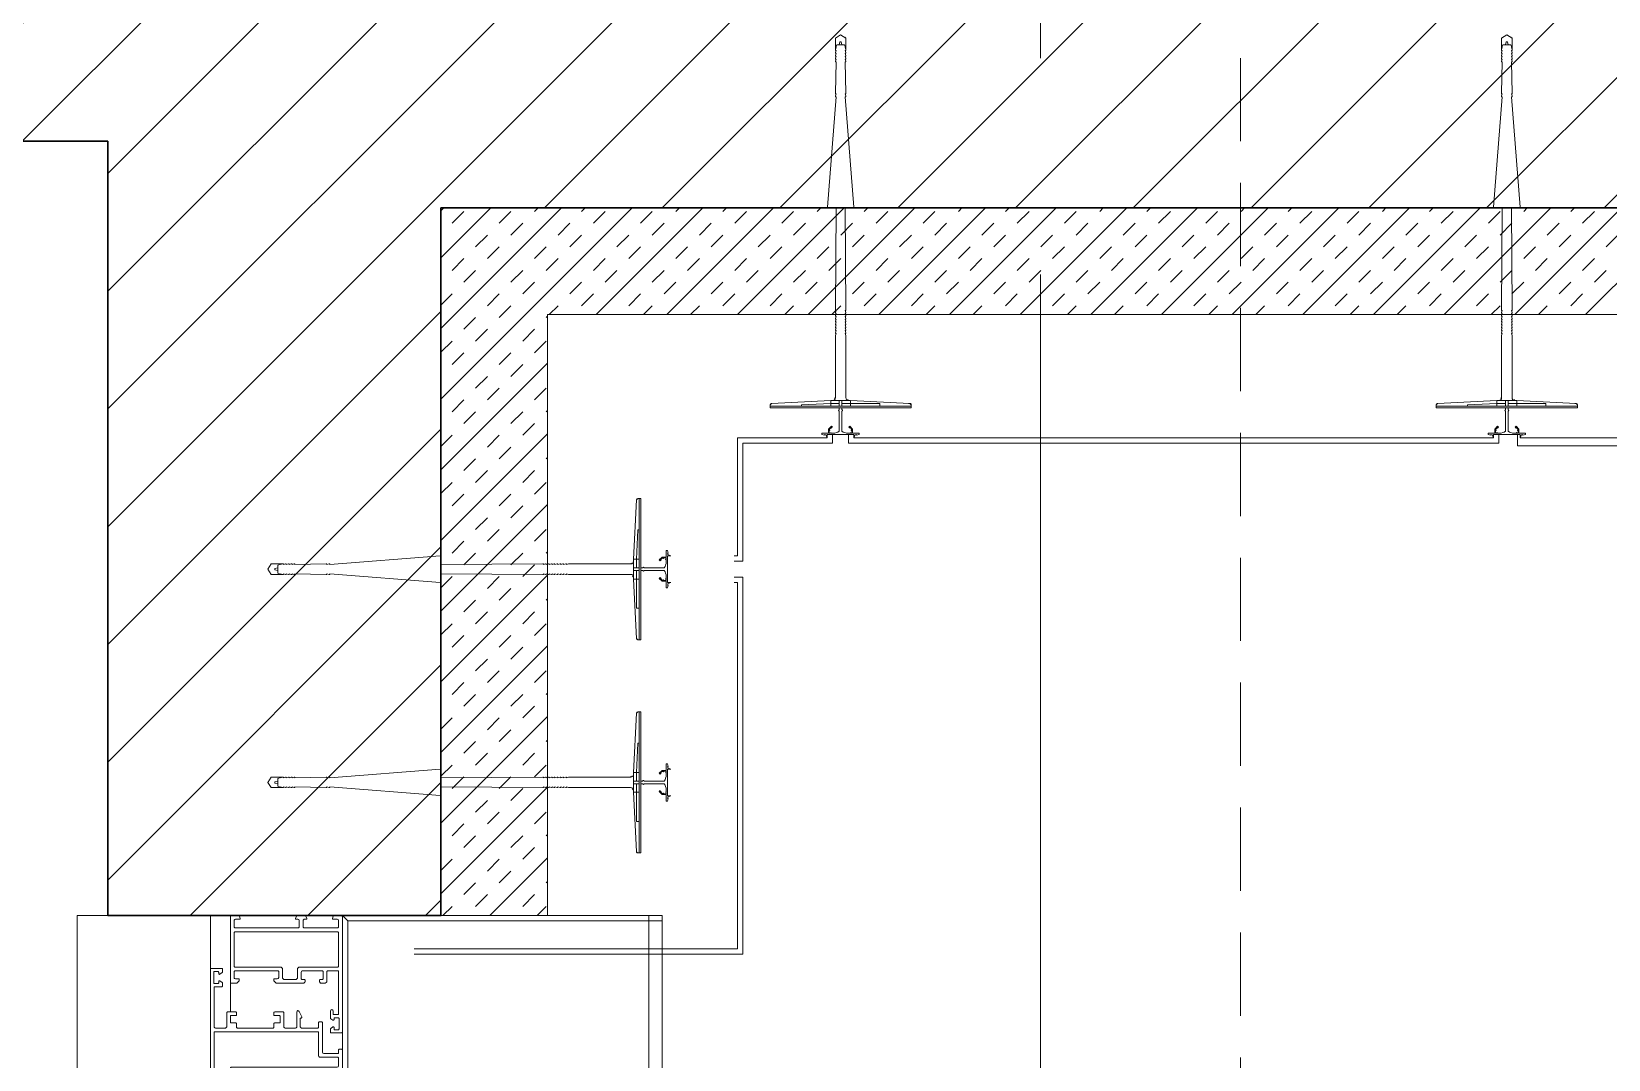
# Model space of a CAD drawing. Header units: centimetres. Extents: x 92587 to 105438, y -55119 to -48334.
# Drawn here: x 95438.4 to 95556.7, y -51681.3 to -51604.1 of the extents above; entities that cross this region are included whole.
import ezdxf

# ---------------------------------------------------------------- set-up
doc = ezdxf.new("R2010")
doc.units = ezdxf.units.CM
doc.header["$LTSCALE"] = 50
doc.header["$MEASUREMENT"] = 0
for name, pattern in [('AUSGEZOGEN', [0]), ('AXES', [2, 1.25, -0.25, 0.25, -0.25]), ('CACHE', [0.375, 0.25, -0.125]), ('CORNER', [20, 0, -20])]:
    doc.linetypes.add(name, pattern=pattern)
doc.layers.get('0').update_dxf_attribs({"color": 8})
doc.layers.add('AXES', color=10, linetype='AXES')
for name, color, linetype, lineweight in [('BETON CACHE', 4, 'CACHE', 5), ('ISOLATION', 252, 'Continuous', 0), ('MACONNERIE COUPE', 7, 'Continuous', 30), ('MACONNERIE HACHURE', 253, 'Continuous', 13), ('WD_Corner', 154, 'Continuous', 5), ('WD_Dowel', 154, 'Continuous', 5), ('WD_Text_Legende', 154, 'AUSGEZOGEN', 5), ('WINDOWS', 21, 'Continuous', 5)]:
    doc.layers.add(name, color=color, linetype=linetype, lineweight=lineweight)
doc.layers.add('WD_Assist1', color=6, linetype='CORNER', lineweight=0, plot=False)

# ---------------------------------------------------------------- blocks, each defined once
blk = doc.blocks.new('A$C1cd8c289')
at = {"layer": 'AXES', "lineweight": 5, "ltscale": 1.3}
blk.add_line((805, 1580), (805, -1344.97), dxfattribs=at)
blk = doc.blocks.new('DRITARE POS 1')
at = {"layer": 'WINDOWS', "color": 165, "linetype": 'CACHE'}
blk.add_line((-32.9, -270), (-32.9, 0), dxfattribs=at)
at = {"layer": 'WINDOWS'}
for p, q in [((-9.9, -261.27), (-9.9, -259.89)), ((-1.5, -265.01), (-1.5, -262.75))]:
    blk.add_line(p, q, dxfattribs=at)
at = {"layer": 'WINDOWS', "color": 165}
for points in [[(-9.9, 0), (-9.9, -270), (-33.9, -270), (-33.9, 0)], [(-10.3, -269.6), (-10.3, -0.4), (-9.9, 0), (-9.9, -270)], [(0, 0), (0, -270), (10, -270), (10, 0)], [(-9.9, -270), (-33.9, -270), (-33.9, -269.6), (-10.3, -269.6)]]:
    blk.add_lwpolyline(points, close=True, dxfattribs=at)
at = {"layer": 'WINDOWS'}
for points in [[(-9.9, -270), (-9.9, 0), (0, 0), (0, -270)], [(-1.78, -268.73), (-1.83, -268.79), (-9.56, -268.79), (-9.62, -268.73), (-9.62, -266.19), (-9.56, -266.14), (-6.63, -266.14), (-6.54, -266.04), (-6.54, -265.3), (-6.44, -265.2), (-5.51, -265.2), (-5.42, -265.3), (-5.42, -266.04), (-5.32, -266.14), (-1.83, -266.14), (-1.78, -266.19)]]:
    blk.add_lwpolyline(points, close=True, dxfattribs=at)
blk.add_lwpolyline([(0, -258.63), (0, -265.99, -0.414214), (-0.06, -266.04), (-0.84, -266.04, -0.414214), (-0.9, -265.99), (-0.9, -265.78, -0.250765), (-0.88, -265.73), (-0.71, -265.6, -0.599022), (-0.62, -265.65), (-0.62, -265.74, 0.414214), (-0.56, -265.8), (-0.3, -265.8, 0.414214), (-0.25, -265.74), (-0.25, -264.96, 0.414214), (-0.3, -264.9), (-0.56, -264.9, 0.414214), (-0.62, -264.96), (-0.62, -265.05, -0.599022), (-0.71, -265.1), (-0.88, -264.97, -0.250765), (-0.9, -264.92), (-0.9, -264.72, -0.414214), (-0.84, -264.66), (-0.34, -264.66, 0.414214), (-0.28, -264.61), (-0.28, -261.66, 0.414214), (-0.38, -261.56), (-1.12, -261.56, 0.414214), (-1.22, -261.66), (-1.22, -262.68, -0.414214), (-1.31, -262.78), (-1.87, -262.78, -0.414214), (-1.96, -262.68), (-1.96, -262.55, -0.414214), (-1.91, -262.5), (-1.55, -262.5, 0.414214), (-1.5, -262.44), (-1.5, -261.99, 0.414214), (-1.55, -261.94), (-1.91, -261.94, -0.414214), (-1.96, -261.88), (-1.96, -261.62, 0.414214), (-2.02, -261.56), (-4.71, -261.56, 0.414214), (-4.76, -261.62), (-4.76, -261.88, -0.414214), (-4.82, -261.94), (-5.17, -261.94, 0.414214), (-5.23, -261.99), (-5.23, -262.44, 0.414214), (-5.17, -262.5), (-4.82, -262.5, -0.414214), (-4.76, -262.55), (-4.76, -262.68, -0.414214), (-4.86, -262.78), (-5.42, -262.78, -0.414214), (-5.51, -262.68), (-5.51, -261.66, 0.414214), (-5.6, -261.56), (-6.39, -261.56, 0.414214), (-6.48, -261.66), (-6.48, -262.78, -0.809546), (-6.66, -262.81), (-6.85, -262.39, -0.543142), (-6.8, -262.31, 0.414214), (-6.74, -262.25), (-6.74, -261.66, 0.414214), (-6.84, -261.56), (-8.07, -261.56, 0.414214), (-8.12, -261.62), (-8.12, -261.97, -0.414214), (-8.18, -262.03), (-8.35, -262.03, -0.414214), (-8.4, -261.97), (-8.4, -259.75, 0.414214), (-8.5, -259.66), (-9.56, -259.66, 0.414214), (-9.62, -259.71), (-9.62, -259.92, -0.414214), (-9.67, -259.98), (-9.84, -259.98, -0.414214), (-9.9, -259.92), (-9.9, -253.74, -0.414214)], format="xyb", dxfattribs=at)
for points in [[(-1.5, -257.79, -0.414214), (-1.4, -257.7), (-1.18, -257.7), (-1.18, -257.7, -0.414214), (-0.28, -258.63), (-0.28, -261.23, -0.414214), (-0.34, -261.28), (-8.07, -261.28, -0.414214), (-8.12, -261.23), (-8.12, -259.47, 0.414214), (-8.22, -259.38), (-9.52, -259.38, -0.414214), (-9.62, -259.29), (-9.62, -258.73, -0.414214), (-9.52, -258.63), (-1.59, -258.63, 0.414214), (-1.5, -258.54)], [(-7.08, -265), (-7.02, -264.94, -0.198912), (-6.98, -264.92), (-4.97, -264.92, -0.198912), (-4.93, -264.94), (-4.78, -265.09, -0.198912), (-4.76, -265.13), (-4.76, -265.2, -0.414214), (-4.82, -265.26), (-5.01, -265.26, 0.340481), (-5.14, -265.35), (-5.14, -265.76, 0.414214), (-5.04, -265.86), (-1.87, -265.86, 0.414214), (-1.78, -265.76), (-1.78, -265.35, 0.414214), (-1.87, -265.26), (-2.09, -265.26, -0.414214), (-2.15, -265.2), (-2.15, -265.13, -0.198912), (-2.13, -265.09), (-1.98, -264.94, -0.198912), (-1.94, -264.92), (-1.55, -264.92, -0.414214), (-1.5, -264.98), (-1.5, -269.94, -0.414214), (-1.55, -270), (-2.13, -270, -0.322823), (-2.19, -269.96), (-2.24, -269.79, -0.511918), (-2.19, -269.72), (-1.87, -269.72, 0.414214), (-1.78, -269.63), (-1.78, -269.16, 0.414214), (-1.87, -269.07), (-6.57, -269.07, 0.414214), (-6.67, -269.16), (-6.67, -269.63, 0.414214), (-6.57, -269.72), (-6.44, -269.72, -0.511918), (-6.39, -269.79), (-6.45, -269.96, -0.322823), (-6.5, -270), (-7.12, -270, -0.322823), (-7.17, -269.96), (-7.23, -269.79, -0.511918), (-7.17, -269.72), (-7.04, -269.72, 0.414214), (-6.95, -269.63), (-6.95, -269.16, 0.414214), (-7.04, -269.07), (-9.52, -269.07, 0.414214), (-9.62, -269.16), (-9.62, -269.63, 0.414214), (-9.52, -269.72), (-9.21, -269.72, -0.511918), (-9.15, -269.79), (-9.21, -269.96, -0.322823), (-9.26, -270), (-9.84, -270, -0.414214), (-9.9, -269.94), (-9.9, -261.25, -0.414214), (-9.84, -261.19), (-9.06, -261.19, -0.414214), (-9, -261.25), (-9, -261.49, -0.250765), (-9.03, -261.53), (-9.19, -261.65, -0.599022), (-9.28, -261.6), (-9.28, -261.49, 0.414214), (-9.34, -261.43), (-9.6, -261.43, 0.414214), (-9.65, -261.49), (-9.65, -262.27, 0.414214), (-9.6, -262.33), (-9.34, -262.33, 0.414214), (-9.28, -262.27), (-9.28, -262.2, -0.599022), (-9.19, -262.15), (-9.03, -262.26, -0.250765), (-9, -262.31), (-9, -262.84, -1), (-9.21, -262.84), (-9.21, -262.63, 0.414214), (-9.26, -262.57), (-9.56, -262.57, 0.414214), (-9.62, -262.63), (-9.62, -265.8, 0.414214), (-9.56, -265.86), (-8.83, -265.86, 0.414214), (-8.74, -265.76), (-8.74, -265.11, -0.414214), (-8.55, -264.92), (-8.3, -264.92, -0.198912), (-8.26, -264.94), (-8.2, -265, -0.198912), (-8.18, -265.04), (-8.18, -265.15, -0.414214), (-8.24, -265.2), (-8.4, -265.2, 0.414214), (-8.46, -265.26), (-8.46, -265.76, 0.414214), (-8.37, -265.86), (-6.91, -265.86, 0.414214), (-6.82, -265.76), (-6.82, -265.26, 0.414214), (-6.87, -265.2), (-7.04, -265.2, -0.414214), (-7.1, -265.15), (-7.1, -265.04, -0.198912)]]:
    blk.add_lwpolyline(points, format="xyb", close=True, dxfattribs=at)
blk = doc.blocks.new('ankeri')
at = {"layer": 'WD_Assist1'}
for p, q in [((-2.32, 5.2), (-2.54, 0.59)), ((-2.22, 5.3), (-2.32, 5.2)), ((-2, 5.3), (-2.22, 5.3)), ((-2, -5.3), (-2, 5.3)), ((-29.75, 0.39), (-30, 0)), ((-30, 0), (-29.75, -0.39)), ((-2.76, 0.39), (-29.75, 0.39)), ((-2.54, 0.59), (-2.76, 0.39)), ((-29.75, -0.39), (-2.76, -0.39)), ((-2.76, -0.39), (-2.54, -0.59)), ((-2.54, -0.59), (-2.32, -5.2)), ((-2.32, -5.2), (-2.22, -5.3)), ((-2.22, -5.3), (-2, -5.3))]:
    blk.add_line(p, q, dxfattribs=at)
at = {"layer": 'WD_Corner', "lineweight": 5}
blk.add_lwpolyline([(-2, 0.1), (-1.85, 0.1, -1), (-1.75, 0.1), (-0.25, 0.1, 0.185242), (-0.1, 0.55), (-0.1, 0.72), (-0.15, 0.73), (-0.15, 0.74), (-0.1, 0.75), (-0.1, 0.85), (-0.3, 0.85), (-0.3, 0.8), (-0.32, 0.8), (-0.33, 0.85), (-0.38, 0.85), (-0.5, 0.73), (-0.47, 0.68), (-0.48, 0.68), (-0.53, 0.7), (-0.54, 0.69), (-0.51, 0.65), (-0.54, 0.62), (-0.61, 0.69), (-0.4, 0.9), (-0.1, 0.9), (-0.1, 1.4), (0, 1.4), (0.05, 1.2), (0, 1.2), (0.05, 1.1), (0, 1.1), (0.25, 1), (0, 1), (0, -1), (0.25, -1), (0, -1.1), (0.05, -1.1), (0, -1.2), (0.05, -1.2), (0, -1.4), (-0.1, -1.4), (-0.1, -0.9), (-0.4, -0.9), (-0.61, -0.69), (-0.54, -0.62), (-0.51, -0.65), (-0.54, -0.69), (-0.53, -0.7), (-0.48, -0.68), (-0.47, -0.68), (-0.5, -0.73), (-0.38, -0.85), (-0.33, -0.85), (-0.32, -0.8), (-0.3, -0.8), (-0.3, -0.85), (-0.1, -0.85), (-0.1, -0.75), (-0.15, -0.74), (-0.15, -0.73), (-0.1, -0.72), (-0.1, -0.55, 0.185242), (-0.25, -0.1), (-1.75, -0.1, -1), (-1.85, -0.1), (-2, -0.1)], format="xyb", close=True, dxfattribs=at)
at = {"layer": 'WD_Dowel'}
for p, q in [((-2.32, 5.2), (-2.54, 0.74)), ((-2, 5.3), (-2.22, 5.3)), ((-2.11, 5.3), (-2.11, -5.3)), ((-2, 5.3), (-2, -5.3)), ((-2.11, 2.94), (-2.32, 2.94)), ((-2.32, 2.94), (-2.32, 0.74)), ((-29.75, 0.39), (-30, 0)), ((-30, 0), (-29.75, -0.39)), ((-28.88, 0.39), (-29.75, 0.39)), ((-29.47, 0.05), (-29.25, 0.09)), ((-29.47, 0.05), (-29.47, -0.05)), ((-29.25, 0.29), (-29.04, 0.37)), ((-29.25, 0.29), (-29.25, -0.29)), ((-28.88, 0.39), (-29.04, 0.34)), ((-29.04, 0.34), (-29.04, 0.37)), ((-28.82, 0.39), (-28.88, 0.39)), ((-28.82, 0.39), (-28.82, 0.34)), ((-28.82, 0.34), (-28.66, 0.39)), ((-28.61, 0.39), (-28.66, 0.39)), ((-28.61, 0.39), (-28.66, 0.39)), ((-28.61, 0.39), (-28.61, 0.34)), ((-28.61, 0.34), (-28.44, 0.39)), ((-28.39, 0.39), (-28.44, 0.39)), ((-28.39, 0.39), (-28.39, 0.34)), ((-28.39, 0.34), (-28.23, 0.39)), ((-28.17, 0.39), (-28.23, 0.39)), ((-28.17, 0.39), (-28.17, 0.34)), ((-28.17, 0.34), (-28.01, 0.39)), ((-27.96, 0.39), (-28.01, 0.39)), ((-27.96, 0.39), (-27.96, 0.34)), ((-27.96, 0.34), (-25.61, 0.39)), ((-25.56, 0.39), (-25.61, 0.39)), ((-25.56, 0.39), (-25.56, 0.34)), ((-25.56, 0.34), (-25.4, 0.39)), ((-25.34, 0.39), (-25.4, 0.39)), ((-25.34, 0.34), (-17.05, 0.99)), ((-25.34, 0.39), (-25.34, 0.34)), ((-17, 0.99), (-17.05, 0.99)), ((-17, 0.99), (-17, 0.34)), ((-17, 0.34), (-9.36, 0.39)), ((-9.3, 0.39), (-9.36, 0.39)), ((-9.3, 0.39), (-9.3, 0.34)), ((-9.3, 0.34), (-9.14, 0.39)), ((-9.09, 0.39), (-9.14, 0.39)), ((-9.09, 0.39), (-9.09, 0.34)), ((-9.09, 0.34), (-8.93, 0.39)), ((-8.87, 0.39), (-8.93, 0.39)), ((-8.87, 0.39), (-8.87, 0.34)), ((-8.87, 0.34), (-8.71, 0.39)), ((-8.66, 0.39), (-8.71, 0.39)), ((-8.66, 0.39), (-8.66, 0.34)), ((-8.66, 0.34), (-8.5, 0.39)), ((-8.44, 0.39), (-8.5, 0.39)), ((-8.44, 0.39), (-8.44, 0.34)), ((-8.44, 0.34), (-8.28, 0.39)), ((-8.23, 0.39), (-8.28, 0.39)), ((-8.23, 0.39), (-8.23, 0.34)), ((-8.23, 0.34), (-8.06, 0.39)), ((-8.01, 0.39), (-8.06, 0.39)), ((-8.01, 0.39), (-8.01, 0.34)), ((-8.01, 0.34), (-7.85, 0.39)), ((-7.79, 0.39), (-7.85, 0.39)), ((-7.79, 0.39), (-7.79, 0.34)), ((-7.79, 0.34), (-7.63, 0.39)), ((-7.58, 0.39), (-7.63, 0.39)), ((-7.58, 0.39), (-7.58, 0.34)), ((-7.58, 0.34), (-7.42, 0.39)), ((-7.42, 0.39), (-2.76, 0.39)), ((-2.54, 0.74), (-2.54, -0.74)), ((-2.54, 0.74), (-2.11, 0.74)), ((-2.11, 0.1), (-2.54, 0.1)), ((-2.32, 0.1), (-2.32, 0.74)), ((-29.75, -0.39), (-28.88, -0.39)), ((-29.25, -0.1), (-29.47, -0.05)), ((-29.25, -0.29), (-29.04, -0.37)), ((-29.04, -0.37), (-29.04, -0.34)), ((-29.04, -0.34), (-28.88, -0.39)), ((-28.82, -0.39), (-28.88, -0.39)), ((-28.82, -0.39), (-28.82, -0.34)), ((-28.82, -0.34), (-28.66, -0.39)), ((-28.61, -0.39), (-28.66, -0.39)), ((-28.61, -0.39), (-28.61, -0.34)), ((-28.61, -0.34), (-28.44, -0.39)), ((-28.39, -0.39), (-28.44, -0.39)), ((-28.39, -0.39), (-28.39, -0.34)), ((-28.39, -0.34), (-28.23, -0.39)), ((-28.17, -0.39), (-28.23, -0.39)), ((-28.17, -0.39), (-28.17, -0.34)), ((-28.17, -0.34), (-28.01, -0.39)), ((-27.96, -0.39), (-28.01, -0.39)), ((-27.96, -0.39), (-27.96, -0.34)), ((-27.96, -0.34), (-25.61, -0.39)), ((-25.56, -0.39), (-25.61, -0.39)), ((-25.56, -0.39), (-25.56, -0.34)), ((-25.56, -0.34), (-25.4, -0.39)), ((-25.34, -0.39), (-25.4, -0.39)), ((-25.34, -0.39), (-25.34, -0.34)), ((-25.34, -0.34), (-17.05, -0.99)), ((-17, -0.99), (-17.05, -0.99)), ((-17, -0.99), (-17, -0.34)), ((-17, -0.34), (-9.36, -0.39)), ((-9.3, -0.39), (-9.36, -0.39)), ((-9.3, -0.39), (-9.3, -0.34)), ((-9.3, -0.34), (-9.14, -0.39)), ((-9.09, -0.39), (-9.14, -0.39)), ((-9.09, -0.39), (-9.09, -0.34)), ((-9.09, -0.34), (-8.93, -0.39)), ((-8.87, -0.39), (-8.93, -0.39)), ((-8.87, -0.39), (-8.87, -0.34)), ((-8.87, -0.34), (-8.71, -0.39)), ((-8.66, -0.39), (-8.71, -0.39)), ((-8.66, -0.39), (-8.66, -0.34)), ((-8.66, -0.34), (-8.5, -0.39)), ((-8.44, -0.39), (-8.5, -0.39)), ((-8.44, -0.39), (-8.44, -0.34)), ((-8.44, -0.34), (-8.28, -0.39)), ((-8.23, -0.39), (-8.28, -0.39)), ((-8.23, -0.39), (-8.23, -0.34)), ((-8.23, -0.34), (-8.06, -0.39)), ((-8.01, -0.39), (-8.06, -0.39)), ((-8.01, -0.39), (-8.01, -0.34)), ((-8.01, -0.34), (-7.85, -0.39)), ((-7.79, -0.39), (-7.85, -0.39)), ((-7.79, -0.39), (-7.79, -0.34)), ((-7.79, -0.34), (-7.63, -0.39)), ((-7.58, -0.39), (-7.63, -0.39)), ((-7.58, -0.39), (-7.58, -0.34)), ((-7.58, -0.34), (-7.42, -0.39)), ((-7.42, -0.39), (-2.76, -0.39)), ((-2.11, -0.1), (-2.54, -0.1)), ((-2.54, -0.74), (-2.11, -0.74)), ((-2.54, -0.74), (-2.32, -5.2)), ((-2.32, -0.74), (-2.32, -0.1)), ((-2.22, -2.94), (-2.32, -0.74)), ((-2.11, -2.94), (-2.22, -2.94)), ((-2, -5.3), (-2.22, -5.3))]:
    blk.add_line(p, q, dxfattribs=at)
for centre, major_axis, start_param, end_param in [((-2.22, 5.2), (0.108, 0), 1.570796, 3.141593), ((-2.76, 0.59), (0.216, 0), -1.570795, 0), ((-2.76, -0.59), (-0.216, 0), 3.141593, 4.712389), ((-2.22, -5.2), (0.108, 0), 3.141593, 4.712389)]:
    blk.add_ellipse(centre, major_axis=major_axis, ratio=0.909091, start_param=start_param, end_param=end_param, dxfattribs=at)

msp = doc.modelspace()

# ---------------------------------------------------------------- hatches: boundary and pattern name
at = {"layer": 'ISOLATION', "transparency": 33554687}
h = msp.add_hatch(dxfattribs=at)
h.set_pattern_fill('INSUL', color=256, scale=10, angle=45)
h.set_pattern_definition([(45, (94479.1084, -53332.3623), (-2.6516504, 2.6516504), []), (45, (94478.2245, -53331.4784), (-2.6516504, 2.6516504), [1.25, -1.25]), (45, (94477.3406, -53330.5945), (-2.6516504, 2.6516504), [1.25, -1.25])])
h.paths.add_polyline_path([(95587.11, -51625.36), (95587.11, -51527.36), (95579.11, -51527.36), (95579.11, -51617.36), (95469.11, -51617.36), (95469.11, -51670.47), (95477.11, -51670.47), (95477.11, -51625.36)])
at = {"layer": 'MACONNERIE HACHURE'}
h = msp.add_hatch(dxfattribs=at)
h.set_pattern_fill('ANSI31', color=256, scale=50, style=0)
h.set_pattern_definition([(45, (0, 5835.283), (-4.41941738, 4.41941738), [])])
h.paths.add_polyline_path([(93729.11, -50527.36), (93729.11, -50358.36), (93801.11, -50358.36), (93801.11, -50337.36), (93779.11, -50337.36), (93779.11, -50332.36), (93959.11, -50332.36), (93959.11, -50344.36), (93909.11, -50344.36), (93909.11, -50517.36), (93887.11, -50517.36), (93887.11, -50505.36), (93897.11, -50505.36), (93897.11, -50344.36), (93806.11, -50344.36), (93806.11, -50363.36), (93749.11, -50363.36), (93749.11, -50505.36), (93805.11, -50505.36), (93805.11, -50517.36), (93741.11, -50517.36), (93741.11, -50527.36)])
h.paths.add_polyline_path([(94298.94, -51192.36), (94249.11, -51192.36), (94249.11, -51152.36), (94298.94, -51152.36)])
h.paths.add_polyline_path([(94459.11, -51192.36), (94419.11, -51192.36), (94419.11, -51152.36), (94459.11, -51152.36)])
h.paths.add_polyline_path([(94319.11, -51547.36), (94229.11, -51547.36), (94229.11, -51487.36), (94076.11, -51487.36), (94076.11, -51547.36), (94064.11, -51547.36), (94064.11, -51427.36), (94084.11, -51427.36), (94084.11, -51462.36), (94249.11, -51462.36), (94249.11, -51511.36), (94319.11, -51511.36), (94319.11, -51462.36), (94354.11, -51462.36), (94354.11, -51482.36), (94344.11, -51482.36), (94344.11, -51532.36), (94319.11, -51532.36), (94319.11, -51516.36), (94249.11, -51516.36), (94249.11, -51542.36), (94319.11, -51542.36)])
h.paths.add_polyline_path([(93749.11, -49932.36), (93849.11, -49932.36), (93849.11, -49907.36), (93749.11, -49907.36)])
h.paths.add_polyline_path([(93514.11, -51940.47), (93489.11, -51940.47), (93489.11, -51987.36), (93514.11, -51987.36)])
h.paths.add_polyline_path([(93514.11, -50042.36), (93489.11, -50042.36), (93489.11, -50022.36), (93514.11, -50022.36)])
h.paths.add_polyline_path([(94196.61, -51192.36), (94214.11, -51192.36), (94214.11, -51172.36), (94196.61, -51172.36)])
h.paths.add_polyline_path([(93874.11, -51305.36), (93864.11, -51305.36), (93864.11, -51317.36), (93904.11, -51317.36), (93904.11, -51305.36), (93894.11, -51305.36), (93894.11, -50987.36), (94064.11, -50987.36), (94064.11, -51305.36), (93986.1, -51305.36), (93986.1, -51317.36), (94064.11, -51317.36), (94064.11, -51327.36), (94084.11, -51327.36), (94084.11, -51192.36), (94096.61, -51192.36), (94096.61, -51172.36), (94084.11, -51172.36), (94084.11, -50957.36), (94063.11, -50957.36), (94063.11, -50627.36), (93965.1, -50627.36), (93965.1, -50639.36), (94043.11, -50639.36), (94043.11, -50957.36), (93873.11, -50957.36), (93873.11, -50639.36), (93883.11, -50639.36), (93883.11, -50627.36), (93843.11, -50627.36), (93843.11, -50639.36), (93853.11, -50639.36), (93853.11, -50957.36), (93514.11, -50957.36), (93514.11, -50912.36), (93489.11, -50912.36), (93489.11, -50962.36), (93379.11, -50962.36), (93379.11, -50982.36), (93489.11, -50982.36), (93489.11, -51032.36), (93514.11, -51032.36), (93514.11, -50987.36), (93874.11, -50987.36)])
h.paths.add_polyline_path([(93706.11, -50332.36), (93706.11, -50352.36), (93404.11, -50352.36), (93404.11, -50417.36), (93379.11, -50417.36), (93379.11, -50327.36), (93489.11, -50327.36), (93489.11, -50312.36), (93514.11, -50312.36), (93514.11, -50332.36)])
h.paths.add_polyline_path([(94149.11, -50235.36), (94174.11, -50235.36), (94174.11, -50513.36), (94226.11, -50513.36), (94226.11, -50535.36), (94214.11, -50535.36), (94214.11, -50525.36), (94089.11, -50525.36), (94089.11, -50513.36), (94149.11, -50513.36)])
h.paths.add_polyline_path([(94174.11, -50162.36), (94174.11, -50142.36), (94224.11, -50142.36), (94224.11, -50022.36), (94249.11, -50022.36), (94249.11, -50137.36), (94266.61, -50137.36), (94266.61, -50162.36)])
h.paths.add_polyline_path([(93514.11, -49972.36), (93514.11, -49932.36), (93569.11, -49932.36), (93569.11, -49907.36), (93489.11, -49907.36), (93489.11, -49972.36)])
h.paths.add_polyline_path([(94089.11, -49932.36), (94029.11, -49932.36), (94029.11, -49907.36), (94114.11, -49907.36), (94114.11, -49972.36), (94114.11, -49972.36), (94114.11, -50022.36), (94089.11, -50022.36)])
h.paths.add_polyline_path([(93514.11, -51612.36), (93514.11, -51670.47), (93489.11, -51670.47), (93489.11, -51617.36), (93379.11, -51617.36), (93379.11, -51527.36), (93404.11, -51527.36), (93404.11, -51592.36), (93737.11, -51592.36), (93737.11, -51419.36), (93749.11, -51419.36), (93749.11, -51427.36), (93805.11, -51427.36), (93805.11, -51439.36), (93749.11, -51439.36), (93749.11, -51587.36), (93897.11, -51587.36), (93897.11, -51439.36), (93887.11, -51439.36), (93887.11, -51427.36), (93909.11, -51427.36), (93909.11, -51600.36), (93958.97, -51600.36), (93958.97, -51612.36)])
h.paths.add_polyline_path([(93749.11, -51285.36), (93749.11, -51305.36), (93772.11, -51305.36), (93772.11, -51317.36), (93749.11, -51317.36), (93749.11, -51327.36), (93737.11, -51327.36), (93737.11, -51297.36), (93514.11, -51297.36), (93514.11, -51285.36)], flags=17)
h.paths.add_polyline_path([(93729.11, -50647.36), (93514.11, -50647.36), (93514.11, -50659.36), (93741.11, -50659.36), (93741.11, -50639.36), (93751.11, -50639.36), (93751.11, -50627.36), (93741.11, -50627.36), (93741.11, -50619.36), (93729.11, -50619.36)])
h.paths.add_polyline_path([(94314.11, -50647.36), (94314.11, -50635.36), (94226.11, -50635.36), (94226.11, -50627.36), (94214.11, -50627.36), (94214.11, -50647.36)])
h.paths.add_polyline_path([(93404.11, -51297.36), (93379.11, -51297.36), (93379.11, -51347.36), (93404.11, -51347.36)])
h.paths.add_polyline_path([(93404.11, -50647.36), (93379.11, -50647.36), (93379.11, -50597.36), (93404.11, -50597.36)])
h.paths.add_polyline_path([(93514.11, -51247.36), (93489.11, -51247.36), (93489.11, -51192.47), (93514.11, -51192.47)], flags=17)
h.paths.add_polyline_path([(93514.11, -50697.36), (93489.11, -50697.36), (93489.11, -50752.25), (93514.11, -50752.25)], flags=17)
h.paths.add_polyline_path([(94659.28, -51192.36), (94709.11, -51192.36), (94709.11, -51152.36), (94659.28, -51152.36)])
h.paths.add_polyline_path([(94499.11, -51192.36), (94539.11, -51192.36), (94539.11, -51152.36), (94499.11, -51152.36)])
h.paths.add_polyline_path([(94344.11, -52012.36), (94364.11, -52012.36), (94364.11, -52037.36), (94344.11, -52037.36)])
h.paths.add_polyline_path([(94029.11, -52012.36), (94029.11, -52037.36), (94209.11, -52037.36), (94209.11, -52012.36)])
h.paths.add_polyline_path([(94639.11, -51547.36), (94729.11, -51547.36), (94729.11, -51487.36), (94882.11, -51487.36), (94882.11, -51547.36), (94894.11, -51547.36), (94894.11, -51427.36), (94874.11, -51427.36), (94874.11, -51462.36), (94709.11, -51462.36), (94709.11, -51511.36), (94639.11, -51511.36), (94639.11, -51462.36), (94454.11, -51462.36), (94454.11, -51482.36), (94614.11, -51482.36), (94614.11, -51532.36), (94639.11, -51532.36), (94639.11, -51516.36), (94709.11, -51516.36), (94709.11, -51542.36), (94639.11, -51542.36)])
h.paths.add_polyline_path([(95209.11, -49932.36), (95109.11, -49932.36), (95109.11, -49907.36), (95209.11, -49907.36)])
h.paths.add_polyline_path([(95444.11, -51940.47), (95469.11, -51940.47), (95469.11, -51987.36), (95444.11, -51987.36)])
h.paths.add_polyline_path([(95444.11, -50042.36), (95469.11, -50042.36), (95469.11, -50022.36), (95444.11, -50022.36)])
h.paths.add_polyline_path([(94761.61, -51192.36), (94744.11, -51192.36), (94744.11, -51172.36), (94761.61, -51172.36)])
h.paths.add_polyline_path([(94464.11, -50162.36), (94446.61, -50162.36), (94446.61, -50137.36), (94464.11, -50137.36), (94464.11, -49972.36), (94494.11, -49972.36), (94494.11, -50137.36), (94511.72, -50137.36), (94511.72, -50162.36), (94494.11, -50162.36), (94494.11, -50635.36), (94562.11, -50635.36), (94562.11, -50647.36), (94494.11, -50647.36), (94494.11, -50822.36), (94464.11, -50822.36), (94464.11, -50647.36), (94396.11, -50647.36), (94396.11, -50635.36), (94464.11, -50635.36)])
h.paths.add_polyline_path([(95084.11, -51305.36), (95094.11, -51305.36), (95094.11, -51317.36), (95054.11, -51317.36), (95054.11, -51305.36), (95064.11, -51305.36), (95064.11, -50987.36), (94894.11, -50987.36), (94894.11, -51305.36), (94972.12, -51305.36), (94972.12, -51317.36), (94894.11, -51317.36), (94894.11, -51327.36), (94874.11, -51327.36), (94874.11, -51192.36), (94861.61, -51192.36), (94861.61, -51172.36), (94874.11, -51172.36), (94874.11, -50957.36), (94895.11, -50957.36), (94895.11, -50627.36), (94993.12, -50627.36), (94993.12, -50639.36), (94915.11, -50639.36), (94915.11, -50957.36), (95085.11, -50957.36), (95085.11, -50639.36), (95075.11, -50639.36), (95075.11, -50627.36), (95115.11, -50627.36), (95115.11, -50639.36), (95105.11, -50639.36), (95105.11, -50957.36), (95444.11, -50957.36), (95444.11, -50912.36), (95469.11, -50912.36), (95469.11, -50962.36), (95579.11, -50962.36), (95579.11, -50982.36), (95469.11, -50982.36), (95469.11, -51032.36), (95444.11, -51032.36), (95444.11, -50987.36), (95084.11, -50987.36)])
h.paths.add_polyline_path([(95229.11, -50358.36), (95157.11, -50358.36), (95157.11, -50337.36), (95179.11, -50337.36), (95179.11, -50332.36), (94999.11, -50332.36), (94999.11, -50344.36), (95049.11, -50344.36), (95049.11, -50517.36), (95071.11, -50517.36), (95071.11, -50505.36), (95061.11, -50505.36), (95061.11, -50344.36), (95152.11, -50344.36), (95152.11, -50363.36), (95209.11, -50363.36), (95209.11, -50505.36), (95153.11, -50505.36), (95153.11, -50517.36), (95217.11, -50517.36), (95217.11, -50527.36), (95229.11, -50527.36)])
h.paths.add_polyline_path([(95252.11, -50332.36), (95252.11, -50352.36), (95554.11, -50352.36), (95554.11, -50417.36), (95579.11, -50417.36), (95579.11, -50327.36), (95469.11, -50327.36), (95469.11, -50312.36), (95444.11, -50312.36), (95444.11, -50332.36)])
h.paths.add_polyline_path([(94809.11, -50235.36), (94784.11, -50235.36), (94784.11, -50513.36), (94732.11, -50513.36), (94732.11, -50535.36), (94744.11, -50535.36), (94744.11, -50525.36), (94869.11, -50525.36), (94869.11, -50513.36), (94809.11, -50513.36)])
h.paths.add_polyline_path([(94784.11, -50162.36), (94784.11, -50142.36), (94734.11, -50142.36), (94734.11, -50022.36), (94709.11, -50022.36), (94709.11, -50137.36), (94691.61, -50137.36), (94691.61, -50162.36)])
h.paths.add_polyline_path([(95444.11, -49972.36), (95444.11, -49932.36), (95389.11, -49932.36), (95389.11, -49907.36), (95469.11, -49907.36), (95469.11, -49972.36)])
h.paths.add_polyline_path([(94869.11, -49932.36), (94929.11, -49932.36), (94929.11, -49907.36), (94844.11, -49907.36), (94844.11, -49972.36), (94844.11, -49972.36), (94844.11, -50022.36), (94869.11, -50022.36)])
h.paths.add_polyline_path([(93514.11, -52012.36), (93569.11, -52012.36), (93569.11, -52037.36), (93514.11, -52037.36)])
h.paths.add_polyline_path([(93749.11, -52012.36), (93749.11, -52037.36), (93849.11, -52037.36), (93849.11, -52012.36)])
h.paths.add_polyline_path([(94464.11, -52012.36), (94614.11, -52012.36), (94614.11, -52037.36), (94464.11, -52037.36)])
h.paths.add_polyline_path([(94749.11, -52012.36), (95444.11, -52012.36), (95444.11, -52037.36), (94749.11, -52037.36)])
h.paths.add_polyline_path([(95444.11, -51612.36), (95444.11, -51670.47), (95469.11, -51670.47), (95469.11, -51617.36), (95579.11, -51617.36), (95579.11, -51527.36), (95554.11, -51527.36), (95554.11, -51592.36), (95221.11, -51592.36), (95221.11, -51419.36), (95209.11, -51419.36), (95209.11, -51427.36), (95153.11, -51427.36), (95153.11, -51439.36), (95209.11, -51439.36), (95209.11, -51587.36), (95061.11, -51587.36), (95061.11, -51439.36), (95071.11, -51439.36), (95071.11, -51427.36), (95049.11, -51427.36), (95049.11, -51600.36), (94999.24, -51600.36), (94999.24, -51612.36)])
h.paths.add_polyline_path([(95209.11, -51285.36), (95209.11, -51305.36), (95186.11, -51305.36), (95186.11, -51317.36), (95209.11, -51317.36), (95209.11, -51327.36), (95221.11, -51327.36), (95221.11, -51297.36), (95444.11, -51297.36), (95444.11, -51285.36)], flags=17)
h.paths.add_polyline_path([(95229.11, -50647.36), (95444.11, -50647.36), (95444.11, -50659.36), (95217.11, -50659.36), (95217.11, -50639.36), (95207.11, -50639.36), (95207.11, -50627.36), (95217.11, -50627.36), (95217.11, -50619.36), (95229.11, -50619.36)])
h.paths.add_polyline_path([(94644.11, -50647.36), (94644.11, -50635.36), (94732.11, -50635.36), (94732.11, -50627.36), (94744.11, -50627.36), (94744.11, -50647.36)])
h.paths.add_polyline_path([(95554.11, -51297.36), (95579.11, -51297.36), (95579.11, -51347.36), (95554.11, -51347.36)])
h.paths.add_polyline_path([(95554.11, -50647.36), (95579.11, -50647.36), (95579.11, -50597.36), (95554.11, -50597.36)])
h.paths.add_polyline_path([(95444.11, -51247.36), (95469.11, -51247.36), (95469.11, -51192.47), (95444.11, -51192.47)], flags=17)
h.paths.add_polyline_path([(95444.11, -50697.36), (95469.11, -50697.36), (95469.11, -50752.25), (95444.11, -50752.25)], flags=17)

# ---------------------------------------------------------------- linework, layer by layer
at = {"layer": 'BETON CACHE', "lineweight": 5, "ltscale": 0.5}
msp.add_lwpolyline([(95529.11, -50022.36), (93429.11, -50022.36), (93429.11, -51987.36), (95529.11, -51987.36)], close=True, dxfattribs=at)
at = {"layer": 'ISOLATION', "lineweight": 5, "ltscale": 0.5}
msp.add_lwpolyline([(95587.11, -51625.36), (95587.11, -51527.36), (95579.11, -51527.36), (95579.11, -51617.36), (95469.11, -51617.36), (95469.11, -51670.47), (95477.11, -51670.47), (95477.11, -51625.36)], close=True, dxfattribs=at)
at = {"layer": 'MACONNERIE COUPE'}
msp.add_lwpolyline([(95444.11, -51612.36), (95444.11, -51670.47), (95469.11, -51670.47), (95469.11, -51617.36), (95579.11, -51617.36), (95579.11, -51527.36), (95554.11, -51527.36), (95554.11, -51592.36), (95221.11, -51592.36), (95221.11, -51419.36), (95209.11, -51419.36), (95209.11, -51427.36), (95153.11, -51427.36), (95153.11, -51439.36), (95209.11, -51439.36), (95209.11, -51587.36), (95061.11, -51587.36), (95061.11, -51439.36), (95071.11, -51439.36), (95071.11, -51427.36), (95049.11, -51427.36), (95049.11, -51600.36), (94999.24, -51600.36), (94999.24, -51612.36)], close=True, dxfattribs=at)
at = {"layer": 'WD_Corner', "lineweight": 5, "ltscale": 0.5}
msp.add_lwpolyline([(95596.11, -51599.59), (95596.36, -51599.59), (95596.36, -51634.61), (95550.11, -51634.61), (95550.11, -51634.36), (95549.91, -51634.36), (95549.91, -51635.21), (95596.96, -51635.21), (95596.96, -51599.39), (95596.11, -51599.39)], close=True, dxfattribs=at)
for points in [[(95498.11, -51634.36), (95498.11, -51634.61), (95491.36, -51634.61), (95491.36, -51643.47), (95491.11, -51643.47)], [(95498.51, -51634.36), (95498.51, -51635.01), (95491.76, -51635.01), (95491.76, -51643.87), (95491.11, -51643.87)], [(95548.51, -51634.36), (95548.51, -51635.01), (95499.71, -51635.01), (95499.71, -51634.36)], [(95548.11, -51634.36), (95548.11, -51634.61), (95500.11, -51634.61), (95500.11, -51634.36)], [(95491.11, -51645.07), (95491.76, -51645.07), (95491.76, -51673.37), (95467.11, -51673.37)], [(95491.11, -51645.47), (95491.36, -51645.47), (95491.36, -51672.97), (95467.11, -51672.97)]]:
    msp.add_lwpolyline(points, dxfattribs=at)

# ---------------------------------------------------------------- block references
at = {"lineweight": 5, "rotation": 180}
msp.add_blockref('DRITARE POS 1', (95451.81, -51940.47), dxfattribs=at)
at = {"layer": 'MACONNERIE COUPE', "lineweight": 5, "ltscale": 0.5}
msp.add_blockref('A$C1cd8c289', (94709.11, -50862.36), dxfattribs=at)
at = {"layer": 'WD_Text_Legende', "rotation": 270}
for p in [(95499.11, -51634.36), (95549.11, -51634.36)]:
    msp.add_blockref('ankeri', p, dxfattribs=at)
at = {"layer": 'WD_Text_Legende', "xscale": -1, "rotation": 180}
for p in [(95486.11, -51644.47), (95486.11, -51660.47)]:
    msp.add_blockref('ankeri', p, dxfattribs=at)

doc.saveas('drawing.dxf')
